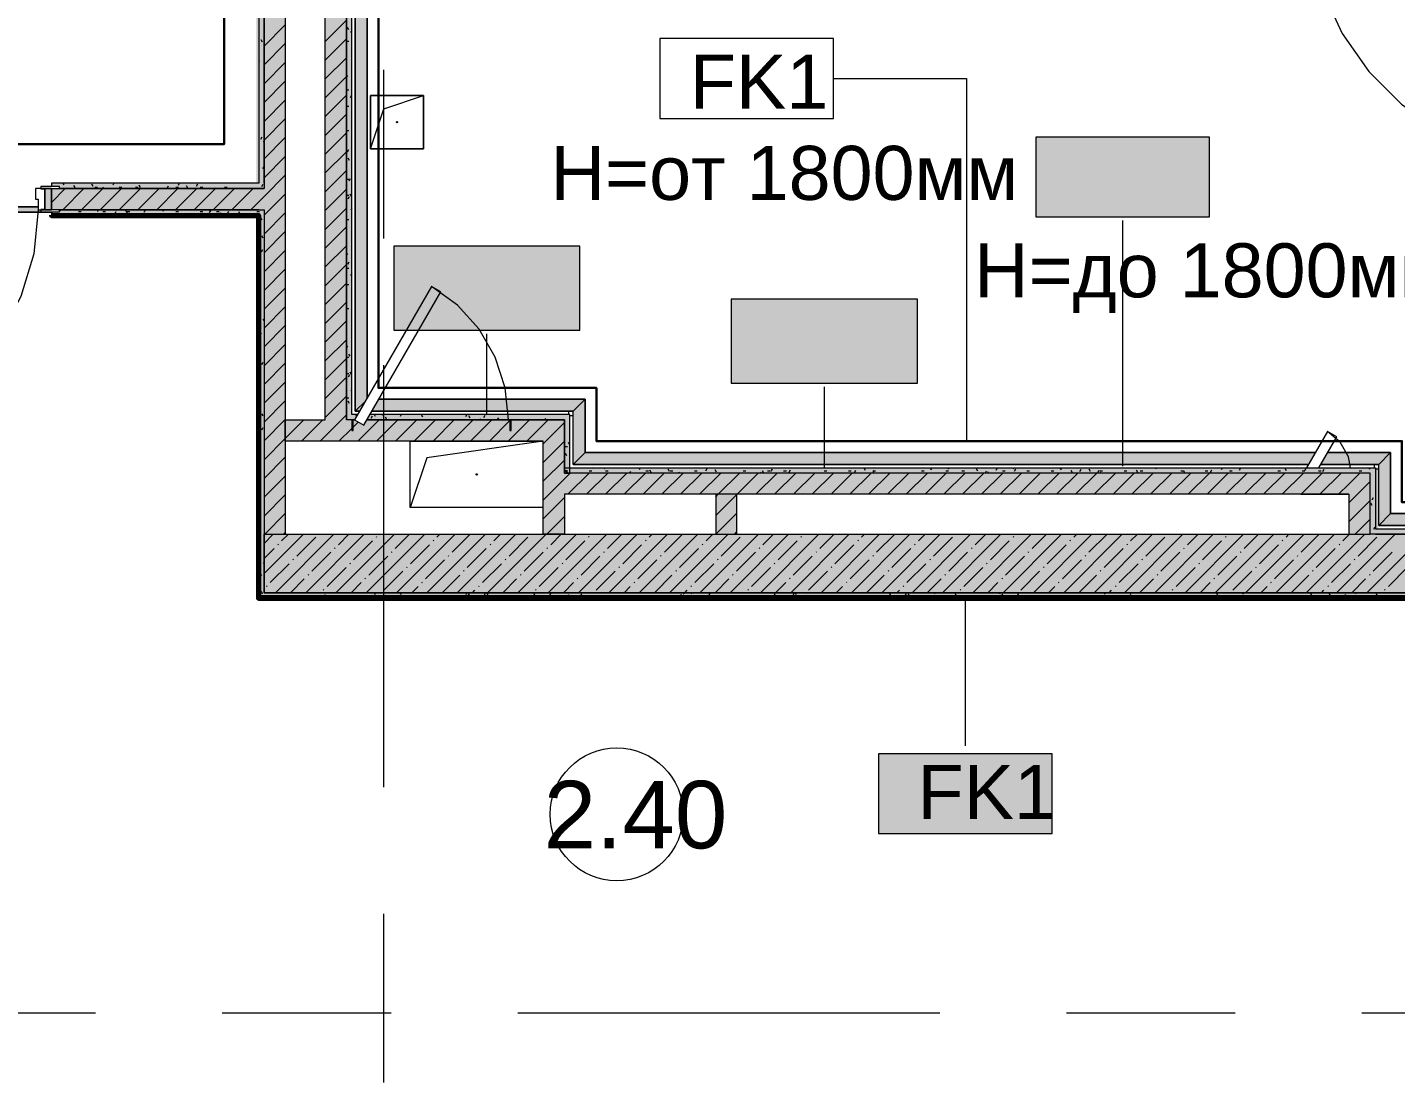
# Model space of a CAD drawing. Header units: millimetres. Extents: x -3817 to 677485, y -22715 to 103890.
# Drawn here: x 420598 to 425745, y 5256 to 9226 of the extents above; entities that cross this region are included whole.
import ezdxf

# ---------------------------------------------------------------- set-up
doc = ezdxf.new("R2010")
doc.units = ezdxf.units.MM
doc.layers.add('PDF _Геометрия', color=7, linetype='Continuous', true_color=0x1d1d1d)
doc.layers.add('PDF _Сплошная заливка', color=7, linetype='Continuous', true_color=0xffffff)
doc.layers.add('PDF _Текст', color=7, linetype='Continuous')
doc.styles.add('PDF GOST-Common', font='arial.ttf')

msp = doc.modelspace()

# ---------------------------------------------------------------- hatches: boundary and pattern name
at = {"layer": 'PDF _Сплошная заливка', "true_color": 0xd7cdc4, "transparency": 33554559}
h = msp.add_hatch(color=254, dxfattribs=at)
h.paths.add_polyline_path([(421831.1, 7781.5), (421869.6, 7820), (421876.1, 7831.3), (421876.1, 9793.1), (421831.1, 9819.1), (421831.1, 8051)], flags=0)
h.paths.add_polyline_path([(421876.1, 9839.3), (421876.1, 10056.5), (421831.1, 10011.5), (421831.1, 9865.2)], flags=0)
at = {"layer": 'PDF _Сплошная заливка', "transparency": 33554559}
for points in [[(421798.6, 7749), (421818.6, 7749), (421818.6, 9979), (421798.6, 9979), (421798.6, 8051)], [(421718.6, 7749), (421798.6, 7749), (421798.6, 9899), (421718.6, 9899), (421718.6, 8051)], [(421468.6, 7099), (421488.6, 7099), (421488.6, 8539), (421468.6, 8539), (421468.6, 8051)], [(421823.6, 7669), (422538.6, 7669), (422538.6, 7749), (422418.6, 7749), (422418.6, 7709), (422413.6, 7709), (422413.6, 7749), (421874.8, 7749), (421863.3, 7729), (421828.6, 7749), (421823.6, 7748.4), (421823.6, 7709), (421818.6, 7709), (421818.6, 7749), (421568.6, 7749), (421568.6, 7669), (421818.6, 7669)], [(425668.6, 7549), (425668.6, 7569), (422618.6, 7569), (422618.6, 7549), (425648.6, 7549)], [(425568.6, 7469), (425568.6, 7549), (422618.6, 7549), (422618.6, 7469), (424785, 7469)]]:
    msp.add_hatch(color=256, dxfattribs=at).paths.add_polyline_path(points)
h = msp.add_hatch(color=256, dxfattribs=at)
h.paths.add_polyline_path([(419308.6, 8539), (419738.6, 8539), (419738.6, 8619), (419308.6, 8619)], flags=0)
h.paths.add_polyline_path([(421488.6, 8539), (421488.6, 8619), (420688.6, 8619), (420688.6, 8539), (421468.6, 8539)], flags=0)
h = msp.add_hatch(color=256, dxfattribs=at)
h.paths.add_polyline_path([(421488.6, 8619), (421488.6, 8639), (420688.6, 8639), (420688.6, 8627), (420718.6, 8627), (420718.6, 8619), (420906.2, 8619)], flags=0)
h.paths.add_polyline_path([(419726.6, 8627), (419738.6, 8627), (419738.6, 8639), (419708.6, 8639), (419708.6, 8627)], flags=0)
at = {"layer": 'PDF _Сплошная заливка', "true_color": 0x494949, "transparency": 33554559}
h = msp.add_hatch(color=251, dxfattribs=at)
h.paths.add_polyline_path([(420648.6, 8530), (420648.6, 8531), (420648.6, 8539), (420638.6, 8540.3), (420638.6, 8550), (419788.6, 8550), (419788.6, 8539), (419828.6, 8539), (419828.6, 8530), (420638.6, 8530)], flags=0)
h.paths.add_polyline_path([(419788.6, 8530), (419788.6, 8539), (419778.6, 8539), (419778.6, 8531), (419778.6, 8530)], flags=0)
at = {"layer": 'PDF _Сплошная заливка', "transparency": 33554559}
h = msp.add_hatch(color=256, dxfattribs=at)
h.paths.add_polyline_path([(419308.6, 8519), (419738.6, 8519), (419738.6, 8531), (419708.6, 8531), (419708.6, 8539), (419308.6, 8539)], flags=0)
h.paths.add_polyline_path([(421468.6, 8519), (421468.6, 8539), (420718.6, 8538.2), (420718.6, 8531), (420688.6, 8531), (420688.6, 8519), (421467.6, 8519)], flags=0)
at = {"layer": 'PDF _Сплошная заливка', "true_color": 0xd7cdc4, "transparency": 33554559}
h = msp.add_hatch(color=254, dxfattribs=at)
h.paths.add_polyline_path([(422651.1, 7781.5), (422696.1, 7826.5), (421919.6, 7826.5), (421893.6, 7781.5), (422199.1, 7781.5)], flags=0)
h.paths.add_polyline_path([(421831.1, 7781.5), (421847.4, 7781.5), (421869.6, 7820)], flags=0)
at = {"layer": 'PDF _Сплошная заливка', "transparency": 33554559}
h = msp.add_hatch(color=256, dxfattribs=at)
h.paths.add_polyline_path([(422618.6, 7749), (422638.6, 7749), (422638.6, 7769), (421885.3, 7767.2), (421874.8, 7749), (422538.6, 7749)], flags=0)
h.paths.add_polyline_path([(421818.6, 7749), (421828.6, 7749), (421840.2, 7769), (421818.6, 7769)], flags=0)
at = {"layer": 'PDF _Сплошная заливка', "true_color": 0xd7cdc4, "transparency": 33554559}
h = msp.add_hatch(color=254, dxfattribs=at)
h.paths.add_polyline_path([(425681.1, 7581.5), (425726.1, 7626.5), (425489.6, 7626.5), (425463.6, 7581.5), (425523.3, 7581.5)], flags=0)
h.paths.add_polyline_path([(425398.6, 7581.5), (425417.4, 7581.5), (425443.4, 7626.5), (422696.1, 7626.5), (422651.1, 7581.5), (424785, 7581.5)], flags=0)
msp.add_hatch(color=254, dxfattribs=at).paths.add_polyline_path([(426938.6, 7351.5), (426938.6, 7396.5), (425726.1, 7396.5), (425681.1, 7351.5), (426077.9, 7351.5)])
at = {"layer": 'PDF _Сплошная заливка', "transparency": 33554559}
h = msp.add_hatch(color=256, dxfattribs=at)
h.paths.add_polyline_path([(428888.6, 7099), (428888.6, 7319), (428048.6, 7319), (428048.6, 7099), (428868.6, 7099)], flags=0)
h.paths.add_polyline_path([(422199.1, 7099), (426998.6, 7099), (426998.6, 7319), (421488.6, 7319), (421488.6, 7099)], flags=0)
h = msp.add_hatch(color=256, dxfattribs=at)
h.paths.add_polyline_path([(426968.6, 7319), (426968.6, 7327), (426998.6, 7327), (426998.6, 7339), (425668.6, 7339), (425668.6, 7319), (426077.9, 7319)], flags=0)
h.paths.add_polyline_path([(428338.6, 7319), (428338.6, 7339), (428048.6, 7339), (428048.6, 7327), (428078.6, 7327), (428078.6, 7319)], flags=0)
h = msp.add_hatch(color=256, dxfattribs=at)
h.paths.add_polyline_path([(421468.6, 7079), (426998.6, 7079), (426998.6, 7091), (426968.6, 7091), (426968.6, 7099), (421468.6, 7099)], flags=0)
h.paths.add_polyline_path([(428048.6, 7079), (428868.6, 7079), (428868.6, 7099), (428078.6, 7099), (428078.6, 7091), (428048.6, 7091)], flags=0)

# ---------------------------------------------------------------- linework, layer by layer
at = {"layer": 'PDF _Геометрия', "color": 9, "lineweight": 9, "true_color": 0xc0c0c0}
for points in [[(420788.6, 12311), (420788.6, 12299), (421468.6, 12299), (421468.6, 8639), (420688.6, 8639), (420688.6, 8627)], [(421840.2, 7769), (421818.6, 7769), (421818.6, 9979), (421818.6, 9999), (421588.6, 9999), (421588.6, 11899), (424065.9, 11899)], [(421798.6, 9899), (421798.6, 7749), (421798.6, 9979)], [(425388.6, 7469), (425568.6, 7469), (422618.6, 7469), (422618.6, 7319), (422538.6, 7319), (422538.6, 7669), (421568.6, 7669), (421568.6, 7749), (421718.6, 7749), (421718.6, 9899)], [(421568.6, 9899), (421568.6, 7319), (425648.6, 7319), (425648.6, 7549), (425568.6, 7549), (422638.6, 7549), (422638.6, 7749), (422638.6, 7769), (421886.4, 7769)], [(420688.6, 8619), (420688.6, 8539)], [(420688.6, 8531), (420688.6, 8519)], [(425568.6, 7469), (425568.6, 7319), (425648.6, 7319), (425648.6, 7549), (422618.6, 7549), (422618.6, 7749), (422538.6, 7749), (422618.6, 7749), (422618.6, 7569), (425668.6, 7569), (425668.6, 7549), (425668.6, 7339), (426998.6, 7339), (426998.6, 7327)], [(422418.6, 7669), (421818.6, 7669)], [(421468.6, 7099), (421468.6, 7079), (426998.6, 7079), (426998.6, 7091)]]:
    msp.add_lwpolyline(points, dxfattribs=at)
at = {"layer": 'PDF _Геометрия', "color": 7, "lineweight": 9}
for points in [[(421568.6, 12299), (421488.6, 12299), (421488.6, 8639), (421488.6, 8619), (420718.6, 8619), (421488.6, 8619)], [(421488.6, 8639), (421488.6, 12299)], [(421831.1, 7781.5), (421847.4, 7781.5), (421831.1, 7781.5), (421831.1, 9819.1), (421831.1, 7781.5), (421869.6, 7820)], [(425046.1, 9718), (425030.1, 9718), (425410.1, 9718), (425410.1, 9702), (425425.3, 9528.4), (425470.4, 9360), (425544.1, 9202), (425644.1, 9059.2), (425767.4, 8936), (425910.1, 8836), (426068.1, 8762.3), (426236.5, 8717.2), (426410.1, 8702), (426394.1, 8702), (426394.1, 9702), (426410.1, 9702), (426410.1, 8702)], [(423630.5, 9033.2), (424130.5, 9033.2), (424130.5, 7669)], [(421888.6, 8769), (421938.6, 8919), (422088.6, 8969)], [(420688.6, 8519), (421467.6, 8519), (421468.6, 8519), (421468.6, 7099)], [(421468.6, 8539), (420718.6, 8539), (421468.6, 8539), (421488.6, 8539), (421488.6, 7319)], [(421488.6, 8539), (421488.6, 7319), (421568.6, 7319)], [(424718.3, 7574.5), (424718.3, 8499.2)], [(422326.8, 7769), (422326.8, 8073.1)], [(422696.1, 7626.5), (425443.4, 7626.5), (422696.1, 7626.5), (422696.1, 7826.5)], [(423596, 7569), (423596, 7873.1)], [(422634.1, 7781.5), (422634.1, 7769)], [(422651.1, 7581.5), (425417.4, 7581.5), (422651.1, 7581.5), (422651.1, 7781.5)], [(421818.6, 7749), (421828.6, 7749), (421818.6, 7749), (421798.6, 7749)], [(422638.6, 7765.5), (422651.1, 7765.5)], [(422538.6, 7419), (422038.6, 7419), (422038.6, 7669), (422538.6, 7669), (422101.1, 7606.5), (422038.6, 7419)], [(425726.1, 7396.5), (426938.6, 7396.5), (425726.1, 7396.5), (425726.1, 7626.5)], [(422618.6, 7569), (422618.6, 7549), (422638.6, 7549)], [(425664.1, 7581.5), (425664.1, 7569)], [(425681.1, 7351.5), (426938.6, 7351.5), (425681.1, 7351.5), (425681.1, 7581.5)], [(425668.6, 7565), (425681.1, 7565)], [(425668.6, 7319), (426968.6, 7319), (425668.6, 7319), (425648.6, 7319)], [(424126.3, 7078.5), (424126.3, 6522.7)]]:
    msp.add_lwpolyline(points, dxfattribs=at)
at = {"layer": 'PDF _Геометрия', "color": 231, "lineweight": 30, "true_color": 0xff80c0}
msp.add_lwpolyline([(419878.6, 12126.5), (421338.6, 12126.5), (421338.6, 8786.5), (419838.6, 8786.5), (419838.6, 12126.5)], dxfattribs=at)
msp.add_lwpolyline([(428218.6, 11799), (421688.6, 11799), (421688.6, 10099), (421918.6, 10099), (421918.6, 7869), (422738.6, 7869), (422738.6, 7669), (425768.6, 7669), (425768.6, 7439), (428218.6, 7439)], close=True, dxfattribs=at)
at = {"layer": 'PDF _Геометрия', "color": 7, "lineweight": 9}
for points in [[(421876.1, 9793.1), (421876.1, 7831.3)], [(423630.5, 9183.2), (422977.4, 9183.2), (422977.4, 8883.2), (423630.5, 8883.2)], [(422088.6, 8969), (422088.6, 8769), (421888.6, 8769), (421888.6, 8969)], [(422088.6, 8969), (421888.6, 8969), (421888.6, 8769), (422088.6, 8769)], [(425044.8, 8813.1), (424391.7, 8813.1), (424391.7, 8513.1), (425044.8, 8513.1)], [(419788.6, 8550), (420638.6, 8550)], [(419828.6, 8530), (420688.6, 8530)], [(422676.8, 8402.6), (421976.8, 8402.6), (421976.8, 8087), (422676.8, 8087)], [(423946, 8202.6), (423246, 8202.6), (423246, 7887), (423946, 7887)], [(422696.1, 7826.5), (422696.1, 7626.5), (422651.1, 7581.5), (422651.1, 7781.5), (421893.6, 7781.5), (422651.1, 7781.5), (422696.1, 7826.5), (421919.6, 7826.5)], [(422538.6, 7749), (421874.8, 7749)], [(425726.1, 7626.5), (425726.1, 7396.5), (425681.1, 7351.5), (425681.1, 7581.5), (425463.6, 7581.5), (425681.1, 7581.5), (425726.1, 7626.5), (425489.6, 7626.5)], [(421488.6, 7099), (426968.6, 7099)], [(424452.8, 6492.6), (423799.7, 6492.6), (423799.7, 6192.6), (424452.8, 6192.6)]]:
    msp.add_lwpolyline(points, close=True, dxfattribs=at)
at = {"layer": 'PDF _Геометрия', "lineweight": 9}
for points in [[(421488.6, 9154.9), (421568.6, 9234.9)], [(421718.6, 9172.7), (421798.6, 9252.7)], [(421488.6, 9084.2), (421568.6, 9164.2)], [(421718.6, 9102), (421798.6, 9182)], [(421718.6, 9031.3), (421798.6, 9111.3)], [(421488.6, 9013.4), (421568.6, 9093.4)], [(421488.6, 8942.7), (421568.6, 9022.7)], [(421718.6, 8960.6), (421798.6, 9040.6)], [(421718.6, 8889.9), (421798.6, 8969.9)], [(421488.6, 8872), (421568.6, 8952)], [(421488.6, 8801.3), (421568.6, 8881.3)], [(421718.6, 8819.2), (421798.6, 8899.2)], [(421488.6, 8730.6), (421568.6, 8810.6)], [(421718.6, 8748.5), (421798.6, 8828.5)], [(421718.6, 8677.8), (421798.6, 8757.8)], [(421488.6, 8659.9), (421568.6, 8739.9)], [(421438.5, 8539), (421488.6, 8589.2), (421568.6, 8669.2)], [(421718.6, 8607.1), (421798.6, 8687.1)], [(420688.6, 8567), (420740.6, 8619)], [(420731.3, 8539), (420811.3, 8619)], [(420802.1, 8539), (420882.1, 8619)], [(420872.8, 8539), (420952.8, 8619)], [(420943.5, 8539), (421023.5, 8619)], [(421014.2, 8539), (421094.2, 8619)], [(421084.9, 8539), (421164.9, 8619)], [(421155.6, 8539), (421235.6, 8619)], [(421226.3, 8539), (421306.3, 8619)], [(421297, 8539), (421377, 8619)], [(421367.7, 8539), (421447.7, 8619)], [(421488.6, 8518.5), (421568.6, 8598.5)], [(421718.6, 8536.3), (421798.6, 8616.3)], [(421718.6, 8465.6), (421798.6, 8545.6)], [(421488.6, 8447.8), (421568.6, 8527.8)], [(421488.6, 8377.1), (421568.6, 8457.1)], [(421718.6, 8394.9), (421798.6, 8474.9)], [(421718.6, 8324.2), (421798.6, 8404.2)], [(421488.6, 8306.3), (421568.6, 8386.3)], [(421488.6, 8235.6), (421568.6, 8315.6)], [(421718.6, 8253.5), (421798.6, 8333.5)], [(421488.6, 8164.9), (421568.6, 8244.9)], [(421718.6, 8182.8), (421798.6, 8262.8)], [(421718.6, 8112.1), (421798.6, 8192.1)], [(421488.6, 8094.2), (421568.6, 8174.2)], [(421488.6, 8023.5), (421568.6, 8103.5)], [(421718.6, 8041.4), (421798.6, 8121.4)], [(421488.6, 7952.8), (421568.6, 8032.8)], [(421718.6, 7970.7), (421798.6, 8050.7)], [(421718.6, 7899.9), (421798.6, 7979.9)], [(421488.6, 7882.1), (421568.6, 7962.1)], [(421488.6, 7811.4), (421568.6, 7891.4)], [(421718.6, 7829.2), (421798.6, 7909.2)], [(421718.6, 7758.5), (421798.6, 7838.5)], [(421488.6, 7740.7), (421568.6, 7820.7)], [(421488.6, 7669.9), (421568.6, 7749.9)], [(421488.6, 7599.2), (421568.6, 7679.2), (421638.4, 7749)], [(421629.1, 7669), (421709.1, 7749)], [(421699.8, 7669), (421779.8, 7749), (421798.6, 7767.8)], [(421823.6, 7722.1), (421842.5, 7741)], [(421841.3, 7669), (421921.3, 7749)], [(421912, 7669), (421992, 7749)], [(421982.7, 7669), (422062.7, 7749)], [(422053.4, 7669), (422133.4, 7749)], [(422124.1, 7669), (422204.1, 7749)], [(422194.8, 7669), (422274.8, 7749)], [(422265.5, 7669), (422345.5, 7749)], [(422336.2, 7669), (422413.6, 7746.4)], [(422406.9, 7669), (422486.9, 7749)], [(422477.6, 7669), (422538.6, 7730), (422557.6, 7749)], [(422538.6, 7659.3), (422618.6, 7739.3)], [(421770.5, 7669), (421818.6, 7717.1)], [(422538.6, 7588.6), (422618.6, 7668.6)], [(421488.6, 7528.5), (421568.6, 7608.5)], [(422538.6, 7517.9), (422618.6, 7597.9)], [(421488.6, 7457.8), (421568.6, 7537.8)], [(422538.6, 7447.2), (422618.6, 7527.2), (422640.5, 7549)], [(422631.2, 7469), (422711.2, 7549)], [(422701.9, 7469), (422781.9, 7549)], [(422772.6, 7469), (422852.6, 7549)], [(422843.3, 7469), (422923.3, 7549)], [(422914, 7469), (422994, 7549)], [(422984.8, 7469), (423064.8, 7549)], [(423055.5, 7469), (423135.5, 7549)], [(423126.2, 7469), (423206.2, 7549)], [(423187.4, 7459.5), (423196.9, 7469), (423276.9, 7549)], [(423267.6, 7469), (423347.6, 7549)], [(423338.3, 7469), (423418.3, 7549)], [(423409, 7469), (423489, 7549)], [(423479.7, 7469), (423559.7, 7549)], [(423550.4, 7469), (423630.4, 7549)], [(423621.1, 7469), (423701.1, 7549)], [(423691.9, 7469), (423771.9, 7549)], [(423762.6, 7469), (423842.6, 7549)], [(423833.3, 7469), (423913.3, 7549)], [(423904, 7469), (423984, 7549)], [(423974.7, 7469), (424054.7, 7549)], [(424045.4, 7469), (424125.4, 7549)], [(424116.1, 7469), (424196.1, 7549)], [(424186.8, 7469), (424266.8, 7549)], [(424257.5, 7469), (424337.5, 7549)], [(424328.3, 7469), (424408.3, 7549)], [(424399, 7469), (424479, 7549)], [(424469.7, 7469), (424549.7, 7549)], [(424540.4, 7469), (424620.4, 7549)], [(424611.1, 7469), (424691.1, 7549)], [(424681.8, 7469), (424761.8, 7549)], [(424752.5, 7469), (424832.5, 7549)], [(424823.2, 7469), (424903.2, 7549)], [(424893.9, 7469), (424973.9, 7549)], [(424964.7, 7469), (425044.7, 7549)], [(425035.4, 7469), (425115.4, 7549)], [(425106.1, 7469), (425186.1, 7549)], [(425176.8, 7469), (425256.8, 7549)], [(425247.5, 7469), (425327.5, 7549)], [(425318.2, 7469), (425398.2, 7549)], [(425388.9, 7469), (425468.9, 7549)], [(425459.6, 7469), (425539.6, 7549)], [(425530.3, 7469), (425568.6, 7507.3), (425610.3, 7549)], [(425568.6, 7436.6), (425648.6, 7516.6)], [(421488.6, 7387.1), (421568.6, 7467.1)], [(423187.4, 7388.8), (423267.4, 7468.8)], [(422538.6, 7376.4), (422618.6, 7456.4)], [(425568.6, 7365.9), (425648.6, 7445.9)], [(421491.2, 7319), (421568.6, 7396.4)], [(422551.9, 7319), (422618.6, 7385.7)], [(423188.3, 7319), (423267.4, 7398.1)], [(425592.5, 7319), (425648.6, 7375.2)], [(421488.6, 7284.6), (421523, 7319)], [(421488.6, 7170.6), (421637.1, 7319)], [(421531.1, 7099), (421751.1, 7319)], [(421554.6, 7293.6), (421580, 7319)], [(421562, 7319), (421568.6, 7325.7)], [(421645.2, 7099), (421865.2, 7319)], [(421759.2, 7099), (421979.2, 7319)], [(421768.4, 7279.3), (421808.1, 7319)], [(421873.3, 7099), (422093.3, 7319)], [(421911, 7307.8), (421913.4, 7310.2)], [(421982.3, 7265.1), (422036.2, 7319)], [(421987.3, 7099), (422207.3, 7319)], [(422101.4, 7099), (422321.3, 7319)], [(422139.1, 7307.8), (422150.3, 7319)], [(422196.1, 7250.8), (422264.3, 7319)], [(422215.4, 7099), (422435.4, 7319)], [(422329.4, 7099), (422549.4, 7319)], [(422352.9, 7293.6), (422378.4, 7319)], [(422443.5, 7099), (422663.5, 7319)], [(422557.5, 7099), (422777.5, 7319)], [(422566.8, 7279.3), (422606.5, 7319)], [(422671.6, 7099), (422891.6, 7319)], [(422709.4, 7307.8), (422711.7, 7310.2)], [(422780.6, 7265.1), (422834.6, 7319)], [(422785.6, 7099), (423005.6, 7319)], [(422899.7, 7099), (423119.7, 7319)], [(422937.4, 7307.8), (422948.6, 7319)], [(422994.5, 7250.8), (423062.7, 7319)], [(423013.7, 7099), (423233.7, 7319)], [(423127.8, 7099), (423347.8, 7319)], [(423151.3, 7293.6), (423176.7, 7319)], [(423241.8, 7099), (423461.8, 7319)], [(423259, 7319), (423267.4, 7327.4)], [(423355.9, 7099), (423575.9, 7319)], [(423365.1, 7279.3), (423404.8, 7319)], [(423469.9, 7099), (423689.9, 7319)], [(423507.7, 7307.8), (423510.1, 7310.2)], [(423579, 7265.1), (423632.9, 7319)], [(423584, 7099), (423804, 7319)], [(423698, 7099), (423918, 7319)], [(423735.8, 7307.8), (423747, 7319)], [(423792.8, 7250.8), (423861, 7319)], [(423812.1, 7099), (424032.1, 7319)], [(423926.1, 7099), (424146.1, 7319)], [(423949.6, 7293.6), (423975.1, 7319)], [(424040.2, 7099), (424260.2, 7319)], [(424154.2, 7099), (424374.2, 7319)], [(424163.5, 7279.3), (424203.2, 7319)], [(424268.3, 7099), (424488.3, 7319)], [(424306, 7307.8), (424308.4, 7310.2)], [(424377.3, 7265.1), (424431.3, 7319)], [(424382.3, 7099), (424602.3, 7319)], [(424496.4, 7099), (424716.4, 7319)], [(424534.1, 7307.8), (424545.3, 7319)], [(424591.2, 7250.8), (424659.4, 7319)], [(424610.4, 7099), (424830.4, 7319)], [(424724.5, 7099), (424944.5, 7319)], [(424748, 7293.6), (424773.4, 7319)], [(424838.5, 7099), (425058.5, 7319)], [(424952.6, 7099), (425172.6, 7319)], [(424961.8, 7279.3), (425001.5, 7319)], [(425066.6, 7099), (425286.6, 7319)], [(425104.4, 7307.8), (425106.8, 7310.2)], [(425175.7, 7265.1), (425229.6, 7319)], [(425180.7, 7099), (425400.7, 7319)], [(425294.7, 7099), (425514.7, 7319)], [(425332.5, 7307.8), (425343.7, 7319)], [(425389.5, 7250.8), (425457.7, 7319)], [(425408.8, 7099), (425628.8, 7319)], [(425522.8, 7099), (425742.8, 7319)], [(425546.3, 7293.6), (425571.8, 7319)], [(425636.9, 7099), (425856.9, 7319)], [(421488.6, 7227.6), (421526.1, 7265.1)], [(421540.3, 7279.3), (421542.7, 7281.7)], [(421611.6, 7236.5), (421682.9, 7307.8)], [(421754.2, 7265.1), (421756.6, 7267.4)], [(421825.5, 7222.3), (421896.7, 7293.6)], [(422039.3, 7208), (422110.6, 7279.3)], [(422124.8, 7293.6), (422127.2, 7295.9)], [(422253.2, 7193.8), (422324.4, 7265.1)], [(422338.7, 7279.3), (422341.1, 7281.7)], [(422410, 7236.5), (422481.3, 7307.8)], [(422552.5, 7265.1), (422554.9, 7267.4)], [(422623.8, 7222.3), (422695.1, 7293.6)], [(422837.7, 7208), (422908.9, 7279.3)], [(422923.2, 7293.6), (422925.6, 7295.9)], [(423051.5, 7193.8), (423122.8, 7265.1)], [(423137, 7279.3), (423139.4, 7281.7)], [(423208.3, 7236.5), (423279.6, 7307.8)], [(423350.9, 7265.1), (423353.2, 7267.4)], [(423422.2, 7222.3), (423493.4, 7293.6)], [(423636, 7208), (423707.3, 7279.3)], [(423721.5, 7293.6), (423723.9, 7295.9)], [(423849.8, 7193.8), (423921.1, 7265.1)], [(423935.4, 7279.3), (423937.8, 7281.7)], [(424006.7, 7236.5), (424077.9, 7307.8)], [(424149.2, 7265.1), (424151.6, 7267.4)], [(424220.5, 7222.3), (424291.8, 7293.6)], [(424434.3, 7208), (424505.6, 7279.3)], [(424519.9, 7293.6), (424522.3, 7295.9)], [(424648.2, 7193.8), (424719.5, 7265.1)], [(424733.7, 7279.3), (424736.1, 7281.7)], [(424805, 7236.5), (424876.3, 7307.8)], [(424947.6, 7265.1), (424949.9, 7267.4)], [(425018.8, 7222.3), (425090.1, 7293.6)], [(425232.7, 7208), (425304, 7279.3)], [(425318.2, 7293.6), (425320.6, 7295.9)], [(425446.5, 7193.8), (425517.8, 7265.1)], [(425532.1, 7279.3), (425534.4, 7281.7)], [(425603.3, 7236.5), (425674.6, 7307.8)], [(421511.8, 7136.8), (421583.1, 7208)], [(421597.4, 7222.3), (421599.7, 7224.7)], [(421668.7, 7179.5), (421739.9, 7250.8)], [(421811.2, 7208), (421813.6, 7210.4)], [(421882.5, 7165.3), (421953.8, 7236.5)], [(421968, 7250.8), (421970.4, 7253.2)], [(422096.3, 7151), (422167.6, 7222.3)], [(422181.9, 7236.5), (422184.2, 7238.9)], [(422310.2, 7136.8), (422381.5, 7208)], [(422395.7, 7222.3), (422398.1, 7224.7)], [(422467, 7179.5), (422538.3, 7250.8)], [(422609.6, 7208), (422611.9, 7210.4)], [(422680.8, 7165.3), (422752.1, 7236.5)], [(422766.4, 7250.8), (422768.7, 7253.2)], [(422894.7, 7151), (422966, 7222.3)], [(422980.2, 7236.5), (422982.6, 7238.9)], [(423108.5, 7136.8), (423179.8, 7208)], [(423194.1, 7222.3), (423196.4, 7224.7)], [(423265.3, 7179.5), (423336.6, 7250.8)], [(423407.9, 7208), (423410.3, 7210.4)], [(423479.2, 7165.3), (423550.5, 7236.5)], [(423564.7, 7250.8), (423567.1, 7253.2)], [(423693, 7151), (423764.3, 7222.3)], [(423778.6, 7236.5), (423780.9, 7238.9)], [(423906.9, 7136.8), (423978.1, 7208)], [(423992.4, 7222.3), (423994.8, 7224.7)], [(424063.7, 7179.5), (424135, 7250.8)], [(424206.2, 7208), (424208.6, 7210.4)], [(424277.5, 7165.3), (424348.8, 7236.5)], [(424363.1, 7250.8), (424365.4, 7253.2)], [(424491.4, 7151), (424562.7, 7222.3)], [(424576.9, 7236.5), (424579.3, 7238.9)], [(424705.2, 7136.8), (424776.5, 7208)], [(424790.7, 7222.3), (424793.1, 7224.7)], [(424862, 7179.5), (424933.3, 7250.8)], [(425004.6, 7208), (425007, 7210.4)], [(425075.9, 7165.3), (425147.2, 7236.5)], [(425161.4, 7250.8), (425163.8, 7253.2)], [(425289.7, 7151), (425361, 7222.3)], [(425375.3, 7236.5), (425377.6, 7238.9)], [(425503.6, 7136.8), (425574.8, 7208)], [(425589.1, 7222.3), (425591.5, 7224.7)], [(425660.4, 7179.5), (425731.7, 7250.8)], [(421654.4, 7165.3), (421656.8, 7167.6)], [(421725.7, 7122.5), (421797, 7193.8)], [(421939.5, 7108.2), (422010.8, 7179.5)], [(422025.1, 7193.8), (422027.4, 7196.2)], [(422158.4, 7099), (422224.6, 7165.3)], [(422238.9, 7179.5), (422241.3, 7181.9)], [(422452.7, 7165.3), (422455.1, 7167.6)], [(422524, 7122.5), (422595.3, 7193.8)], [(422737.9, 7108.2), (422809.1, 7179.5)], [(422823.4, 7193.8), (422825.8, 7196.2)], [(422956.7, 7099), (423023, 7165.3)], [(423037.2, 7179.5), (423039.6, 7181.9)], [(423251.1, 7165.3), (423253.5, 7167.6)], [(423322.4, 7122.5), (423393.6, 7193.8)], [(423536.2, 7108.2), (423607.5, 7179.5)], [(423621.7, 7193.8), (423624.1, 7196.2)], [(423755.1, 7099), (423821.3, 7165.3)], [(423835.6, 7179.5), (423838, 7181.9)], [(424049.4, 7165.3), (424051.8, 7167.6)], [(424120.7, 7122.5), (424192, 7193.8)], [(424334.6, 7108.2), (424405.8, 7179.5)], [(424420.1, 7193.8), (424422.5, 7196.2)], [(424553.4, 7099), (424619.7, 7165.3)], [(424633.9, 7179.5), (424636.3, 7181.9)], [(424847.8, 7165.3), (424850.1, 7167.6)], [(424919.1, 7122.5), (424990.3, 7193.8)], [(425132.9, 7108.2), (425204.2, 7179.5)], [(425218.4, 7193.8), (425220.8, 7196.2)], [(425351.8, 7099), (425418, 7165.3)], [(425432.3, 7179.5), (425434.6, 7181.9)], [(425646.1, 7165.3), (425648.5, 7167.6)], [(425717.4, 7122.5), (425788.7, 7193.8)], [(421497.6, 7122.5), (421499.9, 7124.9)], [(421588.1, 7099), (421640.1, 7151)], [(421711.4, 7108.2), (421713.8, 7110.6)], [(421816.2, 7099), (421854, 7136.8)], [(421868.2, 7151), (421870.6, 7153.4)], [(422044.3, 7099), (422067.8, 7122.5)], [(422082.1, 7136.8), (422084.5, 7139.1)], [(422272.4, 7099), (422281.7, 7108.2)], [(422295.9, 7122.5), (422298.3, 7124.9)], [(422386.5, 7099), (422438.5, 7151)], [(422509.8, 7108.2), (422512.1, 7110.6)], [(422614.6, 7099), (422652.3, 7136.8)], [(422666.6, 7151), (422669, 7153.4)], [(422842.7, 7099), (422866.2, 7122.5)], [(422880.4, 7136.8), (422882.8, 7139.1)], [(423070.8, 7099), (423080, 7108.2)], [(423094.3, 7122.5), (423096.6, 7124.9)], [(423184.8, 7099), (423236.8, 7151)], [(423308.1, 7108.2), (423310.5, 7110.6)], [(423412.9, 7099), (423450.7, 7136.8)], [(423464.9, 7151), (423467.3, 7153.4)], [(423641, 7099), (423664.5, 7122.5)], [(423678.8, 7136.8), (423681.1, 7139.1)], [(423869.1, 7099), (423878.4, 7108.2)], [(423892.6, 7122.5), (423895, 7124.9)], [(423983.2, 7099), (424035.2, 7151)], [(424106.5, 7108.2), (424108.8, 7110.6)], [(424211.3, 7099), (424249, 7136.8)], [(424263.3, 7151), (424265.6, 7153.4)], [(424439.4, 7099), (424462.9, 7122.5)], [(424477.1, 7136.8), (424479.5, 7139.1)], [(424667.5, 7099), (424676.7, 7108.2)], [(424691, 7122.5), (424693.3, 7124.9)], [(424781.5, 7099), (424833.5, 7151)], [(424904.8, 7108.2), (424907.2, 7110.6)], [(425009.6, 7099), (425047.4, 7136.8)], [(425061.6, 7151), (425064, 7153.4)], [(425237.7, 7099), (425261.2, 7122.5)], [(425275.5, 7136.8), (425277.8, 7139.1)], [(425465.8, 7099), (425475, 7108.2)], [(425489.3, 7122.5), (425491.7, 7124.9)], [(425579.9, 7099), (425631.9, 7151)], [(425703.1, 7108.2), (425705.5, 7110.6)]]:
    msp.add_lwpolyline(points, dxfattribs=at)
at = {"layer": 'PDF _Геометрия', "color": 253, "lineweight": 9, "true_color": 0x9b9b9b}
for points in [[(421807.3, 9216.8), (421802.3, 9225.5)], [(421818.6, 9214.3), (421814.1, 9206.4)], [(421468.6, 9203.7), (421471.9, 9203.7)], [(421482.4, 9170), (421477.4, 9178.7)], [(421798.6, 9173.2), (421807.2, 9173.2)], [(421468.6, 9112.3), (421471.9, 9112.3)], [(421800.3, 9107.1), (421798.6, 9109.9)], [(421470.8, 9099.5), (421468.6, 9095.8)], [(421488.6, 9008.5), (421488.1, 9007.5)], [(421804.3, 9039.1), (421799.3, 9047.8)], [(421468.6, 8990.4), (421471.9, 8990.4)], [(421798.6, 8990.4), (421807.2, 8990.4)], [(421818, 8969.4), (421813, 8960.7)], [(421798.6, 8929.4), (421807.2, 8929.4)], [(421468.6, 8868.4), (421471.9, 8868.4)], [(421469.7, 8853.8), (421468.6, 8852)], [(421480.8, 8812.1), (421475.8, 8803.4)], [(421798.6, 8838), (421807.2, 8838)], [(421468.6, 8777), (421471.9, 8777)], [(421488.6, 8793.4), (421486.6, 8796.9)], [(421805.8, 8765.3), (421800.7, 8756.6)], [(421487.9, 8702.5), (421482.9, 8693.7)], [(421809.5, 8725.3), (421804.5, 8734)], [(421468.6, 8655.1), (421471.9, 8655.1)], [(421798.6, 8655.1), (421807.2, 8655.1)], [(421812.8, 8655.6), (421807.8, 8646.9)], [(420736.2, 8633.6), (420733.1, 8639)], [(420777.9, 8622.4), (420772.8, 8631.1)], [(420845.9, 8626.5), (420840.9, 8635.2)], [(420852.2, 8624.6), (420862.3, 8624.6)], [(420885.4, 8619), (420882.5, 8624)], [(420923.3, 8639), (420919.3, 8632)], [(420943.7, 8624.6), (420953.7, 8624.6)], [(421004.6, 8624.6), (421014.7, 8624.6)], [(421023.6, 8623.5), (421018.6, 8632.2)], [(421128.4, 8628.4), (421123.4, 8619.7)], [(421157, 8624.6), (421167.1, 8624.6)], [(421169.7, 8639), (421165, 8630.9)], [(421201.3, 8620.5), (421196.3, 8629.2)], [(421238.1, 8635.5), (421233.1, 8626.8)], [(421248.5, 8624.6), (421258.5, 8624.6)], [(421307.8, 8619), (421306, 8622.1)], [(421339.9, 8624.6), (421350, 8624.6)], [(421483.8, 8634.4), (421478.8, 8625.7)], [(421483.7, 8619), (421483.7, 8619.2)], [(421817.7, 8589.2), (421812.7, 8597.9)], [(421798.6, 8594.1), (421807.2, 8594.1)], [(421808.7, 8587.6), (421803.7, 8578.9)], [(421818.6, 8543.8), (421814.9, 8537.3)], [(420724.8, 8539), (420722.3, 8534.6)], [(420791.3, 8533.2), (420801.3, 8533.2)], [(420865.2, 8532.1), (420861.2, 8539)], [(420882.7, 8533.2), (420892.8, 8533.2)], [(420889.8, 8519.9), (420889.3, 8519)], [(420931.4, 8531), (420926.4, 8522.3)], [(420933.3, 8536.1), (420931.6, 8539)], [(420971.2, 8539), (420968, 8533.5)], [(420974.9, 8525), (420969.9, 8533.7)], [(420974.2, 8533.2), (420984.2, 8533.2)], [(421013.5, 8519), (421011.5, 8522.5)], [(421041.1, 8538.1), (421036, 8529.4)], [(421111, 8533.2), (421107.6, 8539)], [(421157, 8533.2), (421167.1, 8533.2)], [(421248.5, 8533.2), (421258.5, 8533.2)], [(421286.8, 8537), (421281.8, 8528.3)], [(421288.7, 8530.2), (421283.6, 8538.9)], [(421309.4, 8533.2), (421319.5, 8533.2)], [(421330.3, 8519), (421325.3, 8527.7)], [(421354.8, 8532.9), (421349.8, 8524.2)], [(421398.3, 8523.1), (421393.3, 8531.8)], [(421435.9, 8519), (421434.9, 8520.6)], [(421461.8, 8533.2), (421468.6, 8533.2), (421471.9, 8533.2)], [(421481.6, 8500.8), (421476.6, 8509.5)], [(421798.6, 8502.7), (421807.2, 8502.7)], [(421468.6, 8441.7), (421471.9, 8441.7)], [(421485.7, 8432.7), (421480.7, 8441.5)], [(421474.5, 8391.1), (421469.5, 8399.8)], [(421482.7, 8388.7), (421477.7, 8380)], [(421803.5, 8369.9), (421798.6, 8378.4)], [(421807.7, 8341.9), (421802.6, 8333.2)], [(421468.6, 8319.8), (421471.9, 8319.8)], [(421798.6, 8319.8), (421807.2, 8319.8)], [(421818.6, 8299.9), (421813.8, 8291.5)], [(421798.6, 8258.8), (421807.2, 8258.8)], [(421471.5, 8213.4), (421468.6, 8218.4)], [(421468.6, 8197.9), (421471.9, 8197.9)], [(421470.5, 8184.6), (421468.6, 8181.4)], [(421798.6, 8167.4), (421807.2, 8167.4)], [(421468.6, 8106.4), (421471.9, 8106.4)], [(421488.6, 8122.8), (421485.8, 8127.7)], [(421477.5, 8074.9), (421472.5, 8066.2)], [(421473.5, 8006.9), (421468.6, 7998.5)], [(421468.6, 7984.5), (421471.9, 7984.5)], [(421802.5, 8028.1), (421798.6, 8021.5)], [(421798.6, 7984.5), (421807.2, 7984.5)], [(421812.8, 7988.1), (421807.8, 7996.8)], [(421484.6, 7965.2), (421479.6, 7956.5)], [(421816.9, 7920.1), (421811.9, 7928.8)], [(421476.7, 7899.6), (421471.7, 7908.3)], [(421798.6, 7923.6), (421807.2, 7923.6)], [(421809.5, 7918.4), (421804.5, 7909.7)], [(421468.6, 7862.6), (421471.9, 7862.6)], [(421798.6, 7832.1), (421807.2, 7832.1)], [(421818.6, 7856.1), (421815.9, 7860.7)], [(421484.9, 7763.6), (421479.9, 7772.3)], [(421809.8, 7810.4), (421804.8, 7819.1)], [(421468.6, 7771.2), (421471.9, 7771.2)], [(421472.4, 7761.1), (421468.6, 7754.7)], [(421798.7, 7768.8), (421798.6, 7768.8)], [(421836.9, 7763.4), (421835.3, 7766.3)], [(421895.8, 7763), (421890.8, 7754.3)], [(421908.3, 7761.7), (421904.1, 7769)], [(421934.4, 7769), (421932.4, 7765.5)], [(421950, 7750.5), (421944.9, 7759.2)], [(422004.8, 7769), (422000.4, 7761.4)], [(422086, 7758.7), (422081, 7767.4)], [(422099.9, 7750.8), (422098.9, 7749)], [(422251.2, 7769), (422246.2, 7760.3)], [(422263.7, 7755.7), (422258.7, 7764.4)], [(422302.8, 7749), (422300.3, 7753.3)], [(422319.2, 7764.9), (422314.2, 7756.2)], [(422373.2, 7749), (422368.4, 7757.3)], [(422549.2, 7749), (422546.1, 7754.3)], [(421483.5, 7719.5), (421478.5, 7710.8)], [(421468.6, 7649.2), (421471.9, 7649.2)], [(422620.1, 7649.2), (422630.1, 7649.2)], [(422627.3, 7613.7), (422622.3, 7622.4)], [(422638.5, 7655.3), (422633.4, 7664)], [(422725.8, 7564.9), (422723.5, 7569)], [(422769.2, 7569), (422767, 7565.2)], [(422903.5, 7562), (422899.5, 7569)], [(423191.6, 7569), (423190.5, 7567.1)], [(423613.9, 7569), (423613.9, 7569)], [(423750.4, 7558.2), (423745.4, 7566.9)], [(424000.7, 7568.4), (423995.7, 7559.7)], [(424064.2, 7563.3), (424060.9, 7569)], [(424132.2, 7567.4), (424131.3, 7569)], [(424246.5, 7567.3), (424241.4, 7558.6)], [(424309.9, 7564.4), (424307.3, 7569)], [(424487.6, 7561.4), (424483.2, 7569)], [(424845.8, 7569), (424842.6, 7563.5)], [(425092.1, 7569), (425088.3, 7562.4)], [(425161.4, 7567), (425156.4, 7558.3)], [(425292.8, 7568.8), (425292.7, 7569)], [(425334.5, 7557.7), (425329.4, 7566.4)], [(425407.1, 7565.9), (425402.1, 7557.2)], [(425648.2, 7562.8), (425644.7, 7569)], [(421470.7, 7544.2), (421468.6, 7547.9)], [(421468.6, 7527.3), (421471.9, 7527.3)], [(422711.5, 7557.8), (422721.6, 7557.8)], [(422772.5, 7557.8), (422782.5, 7557.8)], [(422866.5, 7554.6), (422863.3, 7549)], [(422924.9, 7557.8), (422934.9, 7557.8)], [(422934.5, 7550.5), (422933.7, 7549)], [(422945.2, 7550.8), (422940.1, 7559.5)], [(423013.2, 7554.9), (423008.2, 7563.6)], [(423016.3, 7557.8), (423026.4, 7557.8)], [(423051.8, 7549), (423049.8, 7552.4)], [(423107.8, 7557.8), (423117.8, 7557.8)], [(423153.9, 7564.6), (423148.8, 7555.9)], [(423190.9, 7551.9), (423185.9, 7560.6)], [(423290.6, 7557.8), (423300.7, 7557.8)], [(423358, 7552.4), (423356, 7549)], [(423368.5, 7549), (423363.6, 7557.6)], [(423382.1, 7557.8), (423392.1, 7557.8)], [(423399.6, 7563.5), (423394.6, 7554.8)], [(423443, 7557.8), (423453.1, 7557.8)], [(423467.6, 7559.5), (423462.6, 7550.7)], [(423474.1, 7549), (423473.2, 7550.5)], [(423595.4, 7557.8), (423605.5, 7557.8)], [(423686.9, 7557.8), (423696.9, 7557.8)], [(423713.4, 7558.4), (423708.3, 7549.6)], [(423778.3, 7557.8), (423788.4, 7557.8)], [(423781.4, 7554.3), (423778.4, 7549)], [(423961.2, 7557.8), (423971.3, 7557.8)], [(424052.6, 7557.8), (424062.7, 7557.8)], [(424113.6, 7557.8), (424123.7, 7557.8)], [(424173.8, 7556.3), (424168.8, 7565)], [(424204.8, 7556.2), (424200.7, 7549)], [(424213.2, 7549), (424210.4, 7553.8)], [(424266, 7557.8), (424276.1, 7557.8)], [(424314.5, 7563.2), (424309.5, 7554.5)], [(424357.4, 7557.8), (424367.5, 7557.8)], [(424448.9, 7557.8), (424458.9, 7557.8)], [(424529.2, 7550.3), (424524.2, 7559)], [(424560.2, 7562.1), (424555.2, 7553.4)], [(424597.3, 7554.4), (424592.2, 7563.1)], [(424628.3, 7558.1), (424623.3, 7549.4)], [(424631.8, 7557.8), (424641.8, 7557.8)], [(424635.6, 7549), (424633.9, 7551.9)], [(424723.2, 7557.8), (424733.3, 7557.8)], [(424775, 7551.4), (424769.9, 7560.1)], [(424784.2, 7557.8), (424794.2, 7557.8)], [(424936.6, 7557.8), (424946.6, 7557.8)], [(424952.3, 7549), (424947.6, 7557.1)], [(425028, 7557.8), (425038.1, 7557.8)], [(425051.7, 7560), (425046.7, 7551.2)], [(425057.9, 7549), (425057.3, 7550)], [(425119.4, 7557.8), (425129.5, 7557.8)], [(425302.3, 7557.8), (425312.4, 7557.8)], [(425393.8, 7557.8), (425403.8, 7557.8)], [(425454.7, 7557.8), (425464.8, 7557.8)], [(425475.2, 7561.9), (425470.1, 7553.1)], [(425607.1, 7557.8), (425617.2, 7557.8)], [(425668.1, 7527.3), (425668.6, 7527.3)], [(425648.8, 7496.8), (425648.6, 7496.6)], [(421468.6, 7435.9), (421471.9, 7435.9)], [(425656.4, 7426.8), (425651.4, 7435.5)], [(425659.9, 7455.2), (425654.9, 7446.5)], [(425668.1, 7405.4), (425668.6, 7405.4)], [(421468.6, 7314), (421471.9, 7314)], [(421474.3, 7337.7), (421469.2, 7329)], [(425667, 7345.5), (425662, 7336.8)], [(425743.8, 7336.4), (425742.3, 7339)], [(421488.6, 7208.4), (421486.1, 7212.8)], [(421468.6, 7192), (421471.9, 7192)], [(421480, 7162.4), (421475, 7171.1)], [(421484.1, 7094.4), (421481.4, 7099), (421479.1, 7103.1)], [(421473.2, 7092), (421468.6, 7084.1)], [(421563.4, 7079), (421562.3, 7080.8)], [(421718.9, 7090.9), (421713.9, 7082.2)], [(421786.9, 7086.8), (421782.4, 7079)], [(421907.5, 7092.5), (421903.8, 7099)], [(421949.2, 7081.3), (421944.1, 7090.1)], [(422005.2, 7099), (422001.2, 7092.2)], [(422210.4, 7088.7), (422205.3, 7080)], [(422221.3, 7097.7), (422220.5, 7099)], [(422251.5, 7099), (422247, 7091.1)], [(422262.9, 7086.5), (422257.9, 7095.2)], [(422320, 7095.8), (422315, 7087.1)], [(422331, 7090.6), (422326.1, 7099)], [(422372.6, 7079.5), (422367.6, 7088.2)], [(422508.7, 7087.6), (422503.6, 7096.3)], [(422565.8, 7094.7), (422560.8, 7086)], [(422633.8, 7090.6), (422628.8, 7081.9)], [(422686.4, 7084.6), (422681.3, 7093.3)], [(422724.8, 7079), (422723, 7082.2)], [(422795.2, 7079), (422791, 7086.3)], [(422849.8, 7099), (422848.1, 7096)], [(422971.2, 7079), (422968.7, 7083.3)], [(423015.6, 7081.3), (423014.3, 7079)], [(423057.3, 7092.5), (423052.2, 7083.8)], [(423068.2, 7093.9), (423065.2, 7099)], [(423096.2, 7099), (423093.9, 7094.9)], [(423147.2, 7079), (423146.4, 7080.3)], [(423166.6, 7099), (423161.9, 7090.8)], [(423261.3, 7080.2), (423260.6, 7079)], [(423412.7, 7098.5), (423407.6, 7089.8)], [(423480.7, 7094.4), (423475.7, 7085.7)], [(423491.6, 7092), (423487.6, 7099)], [(423533.2, 7080.8), (423528.2, 7089.6)], [(423805.4, 7097.2), (423804.3, 7099)], [(423847, 7086), (423842, 7094.7)], [(423862.5, 7085.1), (423859, 7079)], [(423904.1, 7096.3), (423899.1, 7087.6)], [(423915, 7090.1), (423910, 7098.8)], [(423940.9, 7099), (423940.7, 7098.7)], [(423956.7, 7079), (423951.7, 7087.7)], [(424011.3, 7099), (424008.8, 7094.6)], [(424092.7, 7087.1), (424087.7, 7095.8)], [(424108.2, 7084), (424105.3, 7079)], [(424176.3, 7079.9), (424175.7, 7079)], [(424257.7, 7099), (424254.5, 7093.5)], [(424270.5, 7084.1), (424265.4, 7092.8)], [(424308.6, 7079), (424307.1, 7081.7)], [(424327.6, 7098.2), (424322.5, 7089.5)], [(424379, 7079), (424375.1, 7085.8)], [(424555, 7079), (424552.8, 7082.8)], [(424652.3, 7093.4), (424649, 7099)], [(424709.4, 7088.9), (424704.3, 7080.2)], [(424730.9, 7079), (424730.5, 7079.8)], [(424750.4, 7099), (424746, 7091.4)], [(424856, 7099), (424855.6, 7098.4)], [(424955.1, 7087.8), (424950.1, 7079.1)], [(424966, 7098.6), (424965.8, 7099)], [(425023.1, 7083.7), (425020.4, 7079)], [(425075.7, 7091.5), (425071.4, 7099)], [(425102.3, 7099), (425101.4, 7097.3)], [(425117.3, 7080.3), (425112.3, 7089)], [(425172.7, 7099), (425169.4, 7093.2)], [(425268.9, 7082.6), (425266.8, 7079)], [(425389.5, 7096.7), (425388.1, 7099)], [(425431.1, 7085.5), (425426.1, 7094.2)], [(425499.1, 7089.6), (425494.1, 7098.3)], [(425540.4, 7079), (425535.7, 7087.1)], [(425556.2, 7092.7), (425551.2, 7084)], [(425595.1, 7099), (425592.8, 7095.1)], [(425676.8, 7086.6), (425671.8, 7095.3)]]:
    msp.add_lwpolyline(points, dxfattribs=at)
at = {"layer": 'PDF _Геометрия', "color": 253, "lineweight": 9, "true_color": 0xaaaaaa}
for points in [[(421938.6, 8430.9), (421938.6, 9065.9)], [(420638.6, 8539), (420622.3, 8373.2), (420573.9, 8213.7), (420495.4, 8066.8), (420389.7, 7938), (420260.9, 7832.3), (420113.9, 7753.7), (419954.5, 7705.3), (419788.6, 7689)], [(422408.6, 7749), (422396, 7869.6), (422358.5, 7984.9), (422297.9, 8089.9), (422216.7, 8180), (422118.6, 8251.3)], [(421938.6, 6367.2), (421938.6, 7954.7)], [(425575.1, 7569), (425567.8, 7610.6), (425536.5, 7664.7), (425488.6, 7704.9)], [(421938.6, 5255.9), (421938.6, 5890.9)], [(419267.7, 5519), (420855.2, 5519)], [(421331.5, 5519), (421966.5, 5519)], [(422442.7, 5519), (424030.2, 5519)], [(424506.5, 5519), (425141.5, 5519)], [(425617.7, 5519), (427205.2, 5519)]]:
    msp.add_lwpolyline(points, dxfattribs=at)
at = {"layer": 'PDF _Геометрия', "color": 253, "lineweight": 13, "true_color": 0xaaaaaa}
for points in [[(420638.6, 8539), (420663.6, 8539), (420663.6, 8619), (420628.6, 8619), (420628.6, 8579), (420638.6, 8579)], [(420648.6, 8627), (420648.6, 8619), (420718.6, 8619), (420718.6, 8627)], [(420648.6, 8619), (420648.6, 8618), (420663.6, 8618), (420663.6, 8619)], [(420663.6, 8619), (420663.6, 8539), (420688.6, 8539), (420688.6, 8619)], [(420648.6, 8540), (420648.6, 8539), (420663.6, 8539), (420663.6, 8540)], [(420648.6, 8539), (420648.6, 8531), (420718.6, 8531), (420718.6, 8539)], [(422118.6, 8251.3), (421828.6, 7749), (421863.3, 7729), (422153.3, 8231.3)], [(421823.6, 7709), (421823.6, 7749), (421818.6, 7749), (421818.6, 7709)], [(422413.6, 7709), (422418.6, 7709), (422418.6, 7749), (422413.6, 7749)]]:
    msp.add_lwpolyline(points, close=True, dxfattribs=at)
at = {"layer": 'PDF _Геометрия', "color": 231, "lineweight": 70, "true_color": 0xff80c0}
msp.add_lwpolyline([(420688.6, 8519), (420688.6, 8518), (421467.6, 8518), (421467.6, 7079), (421467.6, 7078), (426998.6, 7078), (426998.6, 7079), (421468.6, 7079), (421468.6, 7099)], dxfattribs=at)
at = {"layer": 'PDF _Геометрия', "color": 231, "lineweight": 9, "true_color": 0xff80c0}
msp.add_lwpolyline([(421468.6, 7099), (421468.6, 8519), (421467.6, 8519), (420688.6, 8519)], dxfattribs=at)
at = {"layer": 'PDF _Геометрия', "color": 253, "lineweight": 13, "true_color": 0xaaaaaa}
msp.add_lwpolyline([(425456.4, 7569), (425523.3, 7684.9), (425488.6, 7704.9), (425410.2, 7569)], dxfattribs=at)
at = {"layer": 'PDF _Геометрия', "color": 253, "lineweight": 9, "true_color": 0x9b9b9b}
for points in [[(422618.6, 7552), (422620.8, 7555.7)], [(422630.1, 7557.8), (422620.1, 7557.8)], [(422626.4, 7554.3), (422629.4, 7549)], [(421471.9, 7100.6), (421468.6, 7100.6)]]:
    msp.add_lwpolyline(points, close=True, dxfattribs=at)
at = {"layer": 'PDF _Геометрия', "color": 9, "lineweight": 9, "true_color": 0xc0c0c0}
for points in [[(423187.4, 7469), (423187.4, 7319), (423267.4, 7319), (423267.4, 7469)], [(421488.6, 7319), (421488.6, 7099)]]:
    msp.add_lwpolyline(points, close=True, dxfattribs=at)
at = {"layer": 'PDF _Геометрия', "color": 7, "lineweight": 9}
for centre, radius in [((421988.6, 8869), 2.5), ((422288.6, 7544), 2.5), ((422815.3, 6265.2), 250), ((422815.3, 6265.2), 250)]:
    msp.add_circle(centre, radius, dxfattribs=at)
at = {"layer": 'PDF _Сплошная заливка', "color": 131, "lineweight": 35, "true_color": 0xa9f3f5, "transparency": 33554559}
msp.add_solid([(421468.6, 8639.5), (421468.6, 12290), (421459.6, 8639.5), (421459.6, 12290)], dxfattribs=at)
at = {"layer": 'PDF _Сплошная заливка', "lineweight": 35, "transparency": 33554559}
for points in [[(421488.6, 8639), (421488.6, 12299), (421468.6, 8639), (421468.6, 12299)], [(421568.6, 7319), (421568.6, 12299), (421488.6, 7319), (421488.6, 12299)], [(420663.6, 8539), (420688.6, 8539), (420663.6, 8619), (420688.6, 8619)], [(421823.6, 7709), (421823.6, 7749), (421818.6, 7709), (421818.6, 7749)], [(422418.6, 7709), (422418.6, 7749), (422413.6, 7709), (422413.6, 7749)], [(422618.6, 7319), (422618.6, 7749), (422538.6, 7319), (422538.6, 7749)], [(422618.6, 7549), (422638.6, 7549), (422618.6, 7749), (422638.6, 7749)], [(425648.6, 7319), (425648.6, 7549), (425568.6, 7319), (425568.6, 7549)], [(425668.6, 7319), (425668.6, 7549), (425648.6, 7319), (425648.6, 7549)], [(423267.4, 7319), (423267.4, 7469), (423187.4, 7319), (423187.4, 7469)]]:
    msp.add_solid(points, dxfattribs=at)
at = {"layer": 'PDF _Сплошная заливка', "lineweight": 9, "transparency": 33554559}
for points in [[(425044.8, 8813.1), (424391.7, 8813.1), (425044.8, 8513.1), (424391.7, 8513.1)], [(422676.8, 8402.6), (421976.8, 8402.6), (422676.8, 8087), (421976.8, 8087)], [(423946, 8202.6), (423246, 8202.6), (423946, 7887), (423246, 7887)], [(424452.8, 6492.6), (423799.7, 6492.6), (424452.8, 6192.6), (423799.7, 6192.6)]]:
    msp.add_solid(points, dxfattribs=at)
at = {"layer": 'PDF _Сплошная заливка', "color": 254, "lineweight": 35, "true_color": 0xd7cdc4, "transparency": 33554559}
for points in [[(422651.1, 7581.5), (422696.1, 7626.5), (422651.1, 7781.5), (422696.1, 7826.5)], [(425681.1, 7351.5), (425726.1, 7396.5), (425681.1, 7581.5), (425726.1, 7626.5)]]:
    msp.add_solid(points, dxfattribs=at)
at = {"layer": 'PDF _Сплошная заливка', "color": 100, "lineweight": 35, "true_color": 0x00ff40, "transparency": 33554559}
msp.add_solid([(425679.6, 7339), (425679.6, 7569), (425668.6, 7339), (425668.6, 7569)], dxfattribs=at)

# ---------------------------------------------------------------- texts
at = {"layer": 'PDF _Текст', "color": 250, "true_color": 0x3c3c3c, "attachment_point": 4, "style": 'PDF GOST-Common'}
for s, insert, char_height in [('FK1', (423090.2, 9020.7), 203.2), ('Н=от 1800мм', (422566.3, 8676.7), 203.2), ('Н=до 1800мм', (424159.4, 8282.2), 203.2), ('2.40', (422540.6, 6262.4), 254)]:
    msp.add_mtext(s, dxfattribs=dict(at, insert=insert, char_height=char_height))
at = {"layer": 'PDF _Текст', "insert": (423946.8, 6349.2), "char_height": 203.2, "attachment_point": 4, "style": 'PDF GOST-Common'}
msp.add_mtext('FK1', dxfattribs=at)

doc.saveas('drawing.dxf')
